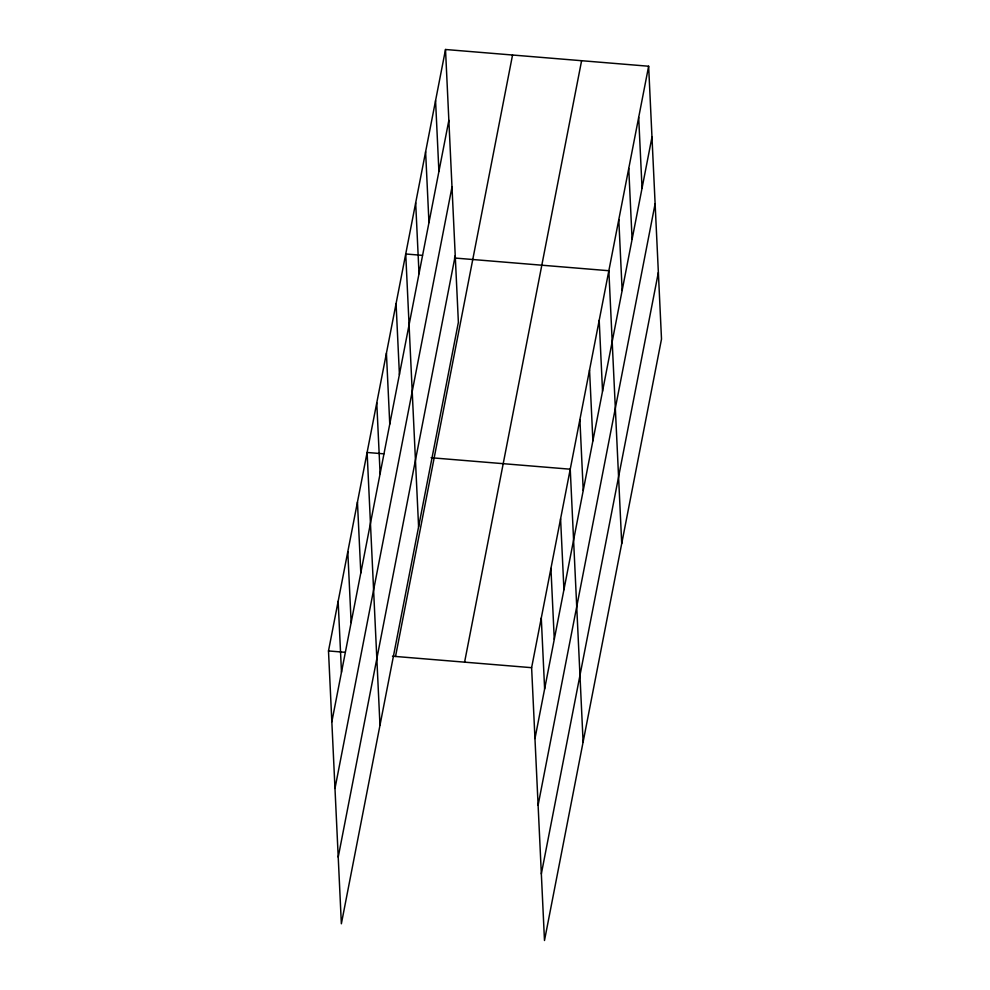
<?xml version="1.0" encoding="UTF-8"?>
<svg xmlns="http://www.w3.org/2000/svg" width="990" height="990" viewBox="0 0 990 990"><rect width="100%" height="100%" fill="white"/><g stroke="black" fill="none" stroke-linecap="round" stroke-linejoin="round"><path stroke-width="1.49" d="M445.512 49.5L458.382 322.319L341.364 923.769L328.494 650.937L445.512 49.5L648.636 66.231L661.506 339.063L544.488 940.5L531.618 667.681L648.636 66.231M331.836 721.809L448.854 120.372M334.979 788.461L451.997 187.011M338.221 857.117L455.239 255.68M395.53 656.457L512.548 55.019M464.595 662.149L581.6 60.712M534.971 738.552L651.977 137.115M538.102 805.192L655.12 203.754M541.344 873.861L658.362 272.423M422.482 255.371L405.727 253.985L418.597 526.816M454.472 258.006L608.85 270.728L621.72 543.547M383.873 453.841L367.117 452.467L379.974 725.286M431.096 457.739L570.24 469.198L583.11 742.03M328.494 650.937L345.25 652.323M392.486 656.209L531.618 667.681M638.686 117.365L642.04 188.236M628.749 168.486L632.09 239.357M618.8 219.607L622.141 290.478M599.197 320.339L602.539 391.223M589.545 369.963L592.886 440.835M579.893 419.587L583.234 490.458M560.587 518.822L563.929 589.693M550.935 568.433L554.276 639.305M541.283 618.057L544.624 688.929M435.563 100.621L438.904 171.493M425.613 151.742L428.955 222.614M415.676 202.863L419.018 273.735M396.074 303.608L399.416 374.48M386.422 353.232L389.763 424.104M376.769 402.843L380.111 473.715M357.452 502.079L360.805 572.95M347.799 551.702L351.141 622.574M338.147 601.326L341.488 672.198"/></g></svg>
